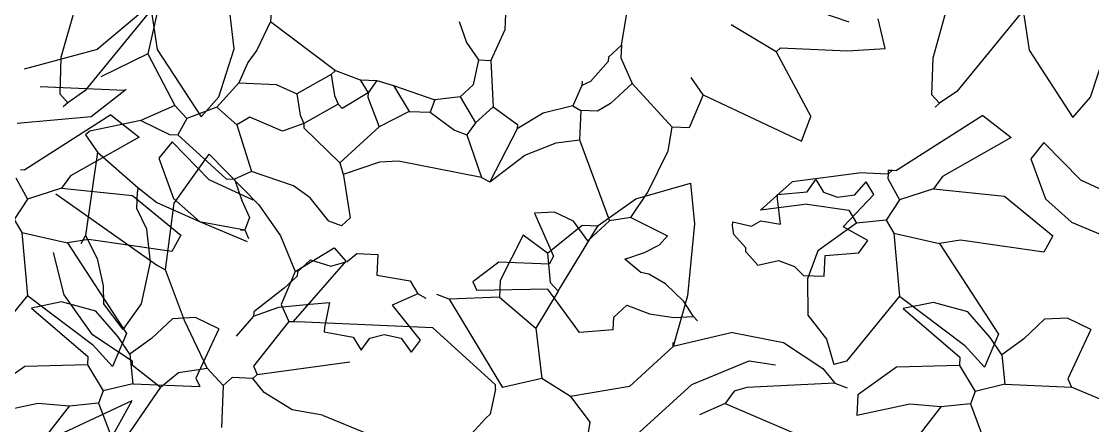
# Model space of a CAD drawing. Header units: inches. Extents: x 2960 to 8891, y 1487 to 4457.
# Drawn here: x 3115.9 to 3197.5, y 3528.1 to 3558.9 of the extents above; entities that cross this region are included whole.
import ezdxf

# ---------------------------------------------------------------- set-up
doc = ezdxf.new("R2010")
doc.units = ezdxf.units.IN
doc.header["$MEASUREMENT"] = 0
doc.layers.add('G-HEDGE', color=96, linetype='Continuous', lineweight=25)

msp = doc.modelspace()

# ---------------------------------------------------------------- linework, layer by layer
at = {"layer": 'G-HEDGE'}
for p, q in [((3161.585, 3557.078), (3162.444, 3562.148)), ((3132.072, 3556.794), (3131.555, 3561.108)), ((3152.803, 3560.653), (3152.704, 3558.259)), ((3178.952, 3558.828), (3173.579, 3560.695)), ((3119.89, 3559.782), (3118.851, 3556.142)), ((3125.75, 3559.764), (3120.694, 3553.6)), ((3125.259, 3559.789), (3121.619, 3556.762)), ((3126.275, 3559.894), (3125.485, 3556.417)), ((3125.751, 3559.764), (3126.207, 3556.743)), ((3186.346, 3559.735), (3185.308, 3556.095)), ((3192.207, 3559.718), (3187.15, 3553.553)), ((3192.207, 3559.717), (3192.663, 3556.696)), ((3134.849, 3558.881), (3133.796, 3556.693)), ((3134.877, 3559.519), (3134.849, 3558.881)), ((3134.849, 3558.881), (3139.795, 3555.155)), ((3149.214, 3558.894), (3149.782, 3557.273)), ((3181.684, 3556.839), (3181.145, 3559.098)), ((3152.704, 3558.259), (3151.639, 3555.915)), ((3173.374, 3556.564), (3169.952, 3558.628)), ((3149.782, 3557.273), (3150.683, 3555.957)), ((3121.619, 3556.762), (3116.068, 3555.246)), ((3125.485, 3556.417), (3121.897, 3554.658)), ((3125.485, 3556.417), (3127.549, 3552.496)), ((3126.207, 3556.743), (3129.545, 3551.618)), ((3130.889, 3553.156), (3132.072, 3556.794)), ((3133.796, 3556.693), (3133.118, 3555.765)), ((3161.585, 3557.078), (3160.587, 3556.164)), ((3161.585, 3557.078), (3161.543, 3556.122)), ((3173.374, 3556.564), (3173.706, 3556.868)), ((3173.374, 3556.564), (3176.033, 3551.66)), ((3173.706, 3556.868), (3178.803, 3556.646)), ((3178.803, 3556.646), (3181.684, 3556.839)), ((3192.663, 3556.696), (3196.001, 3551.572)), ((3197.345, 3553.109), (3198.529, 3556.747)), ((3118.851, 3556.142), (3118.768, 3553.365)), ((3133.118, 3555.765), (3132.411, 3554.2)), ((3150.683, 3555.957), (3150.281, 3554.059)), ((3150.683, 3555.957), (3151.639, 3555.915)), ((3151.639, 3555.915), (3151.804, 3552.396)), ((3160.573, 3555.845), (3159.23, 3554.308)), ((3160.587, 3556.164), (3160.573, 3555.845)), ((3161.543, 3556.122), (3162.415, 3554.169)), ((3185.308, 3556.095), (3185.224, 3553.319)), ((3139.462, 3554.85), (3136.844, 3553.368)), ((3139.795, 3555.155), (3139.462, 3554.85)), ((3139.462, 3554.85), (3139.712, 3553.243)), ((3139.795, 3555.155), (3141.679, 3554.434)), ((3123.72, 3553.635), (3117.286, 3553.916)), ((3132.411, 3554.2), (3130.734, 3552.357)), ((3132.411, 3554.2), (3135.278, 3554.075)), ((3135.278, 3554.075), (3136.844, 3553.368)), ((3141.679, 3554.434), (3142.274, 3553.451)), ((3141.679, 3554.434), (3142.953, 3554.379)), ((3142.953, 3554.379), (3142.274, 3553.451)), ((3142.953, 3554.379), (3144.213, 3554.005)), ((3144.213, 3554.005), (3147.358, 3552.91)), ((3144.213, 3554.005), (3145.405, 3552.038)), ((3150.281, 3554.059), (3149.284, 3553.145)), ((3158.578, 3554.016), (3157.872, 3552.452)), ((3158.592, 3554.336), (3158.578, 3554.016)), ((3159.23, 3554.308), (3158.578, 3554.016)), ((3162.415, 3554.169), (3160.753, 3552.645)), ((3162.415, 3554.169), (3165.463, 3550.843)), ((3167.804, 3553.295), (3166.904, 3554.611)), ((3118.768, 3553.365), (3119.378, 3552.7)), ((3120.694, 3553.6), (3119.378, 3552.7)), ((3121.161, 3551.636), (3123.825, 3553.725)), ((3129.546, 3551.619), (3130.889, 3553.156)), ((3136.844, 3553.368), (3137.093, 3551.761)), ((3139.712, 3553.243), (3140.002, 3552.592)), ((3142.274, 3553.451), (3140.306, 3552.26)), ((3142.274, 3553.451), (3142.26, 3553.132)), ((3142.26, 3553.132), (3143.118, 3550.86)), ((3149.284, 3553.145), (3147.358, 3552.91)), ((3149.284, 3553.145), (3150.474, 3551.178)), ((3167.804, 3553.295), (3166.737, 3550.788)), ((3167.804, 3553.295), (3175.312, 3549.776)), ((3185.224, 3553.319), (3185.834, 3552.653)), ((3187.15, 3553.553), (3185.834, 3552.653)), ((3196.002, 3551.572), (3197.345, 3553.109)), ((3119.378, 3552.7), (3119.046, 3552.396)), ((3127.549, 3552.496), (3124.944, 3551.333)), ((3127.549, 3552.496), (3128.463, 3551.499)), ((3130.734, 3552.357), (3128.463, 3551.499)), ((3130.734, 3552.357), (3132.272, 3551.014)), ((3140.002, 3552.592), (3137.383, 3551.11)), ((3140.306, 3552.26), (3140.002, 3552.592)), ((3147.358, 3552.91), (3146.997, 3551.968)), ((3151.804, 3552.396), (3150.474, 3551.178)), ((3151.804, 3552.396), (3153.66, 3551.039)), ((3157.872, 3552.452), (3155.613, 3551.911)), ((3157.872, 3552.452), (3158.495, 3552.105)), ((3160.753, 3552.645), (3159.77, 3552.049)), ((3185.834, 3552.653), (3185.502, 3552.349)), ((3115.526, 3551.147), (3121.161, 3551.636)), ((3122.667, 3551.774), (3116.101, 3547.592)), ((3122.667, 3551.774), (3124.828, 3550.084)), ((3128.463, 3551.499), (3127.77, 3550.252)), ((3133.256, 3551.61), (3132.272, 3551.014)), ((3135.763, 3550.543), (3133.256, 3551.61)), ((3137.093, 3551.761), (3137.383, 3551.11)), ((3145.405, 3552.038), (3143.118, 3550.86)), ((3145.405, 3552.038), (3146.997, 3551.968)), ((3146.997, 3551.968), (3148.853, 3550.61)), ((3155.613, 3551.911), (3153.646, 3550.721)), ((3158.495, 3552.105), (3158.398, 3549.875)), ((3159.77, 3552.049), (3158.495, 3552.105)), ((3175.312, 3549.776), (3176.033, 3551.66)), ((3189.123, 3551.727), (3182.557, 3547.545)), ((3189.123, 3551.727), (3191.284, 3550.037)), ((3124.944, 3551.333), (3121.079, 3550.544)), ((3124.944, 3551.333), (3127.133, 3550.28)), ((3132.272, 3551.014), (3133.393, 3547.453)), ((3137.383, 3551.11), (3135.763, 3550.543)), ((3137.383, 3551.11), (3137.37, 3550.792)), ((3137.37, 3550.792), (3140.126, 3548.117)), ((3143.118, 3550.86), (3140.126, 3548.117)), ((3150.474, 3551.178), (3149.795, 3550.25)), ((3153.646, 3550.721), (3151.554, 3546.661)), ((3153.66, 3551.039), (3153.646, 3550.721)), ((3165.142, 3549.025), (3165.463, 3550.843)), ((3166.737, 3550.788), (3165.463, 3550.843)), ((3124.828, 3550.084), (3119.591, 3547.12)), ((3121.079, 3550.544), (3120.747, 3550.24)), ((3120.747, 3550.24), (3121.647, 3548.923)), ((3127.133, 3550.28), (3127.77, 3550.252)), ((3127.77, 3550.252), (3131.454, 3546.9)), ((3148.853, 3550.61), (3149.795, 3550.25)), ((3149.795, 3550.25), (3150.931, 3547.008)), ((3156.608, 3549.643), (3158.398, 3549.875)), ((3158.398, 3549.875), (3160.683, 3543.71)), ((3191.284, 3550.037), (3186.047, 3547.073)), ((3127.333, 3549.709), (3126.322, 3548.477)), ((3130.154, 3546.833), (3127.333, 3549.709)), ((3154.222, 3548.702), (3156.608, 3549.643)), ((3163.598, 3545.898), (3165.142, 3549.025)), ((3193.789, 3549.662), (3192.778, 3548.43)), ((3196.61, 3546.787), (3193.789, 3549.662)), ((3121.647, 3548.923), (3120.732, 3542.579)), ((3121.647, 3548.923), (3124.722, 3546.236)), ((3126.322, 3548.477), (3127.454, 3545.416)), ((3127.498, 3545.06), (3130.153, 3548.783)), ((3130.153, 3548.783), (3133.943, 3544.933)), ((3143.15, 3548.183), (3140.382, 3547.219)), ((3144.601, 3548.242), (3143.15, 3548.183)), ((3150.931, 3547.008), (3144.601, 3548.242)), ((3151.554, 3546.661), (3154.222, 3548.702)), ((3192.778, 3548.43), (3193.91, 3545.369)), ((3115.781, 3547.606), (3116.101, 3547.592)), ((3133.393, 3547.453), (3132.092, 3546.872)), ((3136.582, 3546.356), (3133.393, 3547.453)), ((3140.126, 3548.117), (3140.403, 3547.148)), ((3181.919, 3547.573), (3181.905, 3547.253)), ((3182.237, 3547.559), (3181.905, 3547.253)), ((3181.919, 3547.573), (3182.237, 3547.559)), ((3182.237, 3547.559), (3182.557, 3547.545)), ((3115.435, 3546.982), (3116.322, 3545.347)), ((3119.591, 3547.12), (3118.912, 3546.192)), ((3133.525, 3545.289), (3130.154, 3546.833)), ((3131.454, 3546.9), (3132.092, 3546.872)), ((3132.092, 3546.872), (3132.66, 3545.251)), ((3140.403, 3547.148), (3140.901, 3543.934)), ((3150.931, 3547.008), (3151.554, 3546.661)), ((3162.692, 3545.368), (3166.849, 3546.569)), ((3166.849, 3546.569), (3167.154, 3543.485)), ((3172.186, 3544.51), (3174.627, 3546.707)), ((3174.627, 3546.707), (3179.675, 3547.351)), ((3175.731, 3545.92), (3176.41, 3546.848)), ((3176.41, 3546.848), (3176.992, 3545.894)), ((3179.382, 3545.675), (3180.234, 3546.681)), ((3181.905, 3547.253), (3179.675, 3547.351)), ((3180.829, 3545.698), (3180.234, 3546.681)), ((3181.905, 3547.253), (3181.891, 3546.935)), ((3181.891, 3546.935), (3182.778, 3545.3)), ((3186.047, 3547.073), (3185.369, 3546.145)), ((3199.981, 3545.243), (3196.61, 3546.787)), ((3118.912, 3546.192), (3116.322, 3545.347)), ((3118.47, 3545.751), (3126.212, 3540.307)), ((3118.912, 3546.192), (3124.314, 3545.637)), ((3124.652, 3544.643), (3124.708, 3545.917)), ((3124.722, 3546.236), (3124.708, 3545.917)), ((3124.722, 3546.236), (3126.166, 3545.096)), ((3137.851, 3545.444), (3136.582, 3546.356)), ((3162.29, 3543.959), (3163.598, 3545.898)), ((3173.487, 3545.699), (3175.731, 3545.92)), ((3176.992, 3545.894), (3178.065, 3545.504)), ((3185.369, 3546.145), (3182.778, 3545.3)), ((3185.369, 3546.145), (3190.77, 3545.59)), ((3116.322, 3545.347), (3115.296, 3543.796)), ((3124.314, 3545.637), (3128.012, 3542.603)), ((3126.166, 3545.096), (3129.429, 3543.64)), ((3126.836, 3539.961), (3127.498, 3545.06)), ((3127.454, 3545.416), (3129.429, 3543.64)), ((3132.66, 3545.251), (3133.241, 3543.949)), ((3133.943, 3544.933), (3135.598, 3542.557)), ((3139.295, 3543.685), (3137.851, 3545.444)), ((3159.819, 3543.344), (3162.692, 3545.368)), ((3175.741, 3544.969), (3172.186, 3544.51)), ((3173.473, 3545.38), (3173.487, 3545.699)), ((3173.708, 3543.454), (3173.473, 3545.38)), ((3175.741, 3544.969), (3178.913, 3544.511)), ((3178.065, 3545.504), (3179.382, 3545.675)), ((3178.487, 3543.246), (3180.829, 3545.698)), ((3182.778, 3545.3), (3181.752, 3543.749)), ((3190.77, 3545.59), (3194.469, 3542.556)), ((3193.91, 3545.369), (3195.885, 3543.593)), ((3125.423, 3543.072), (3124.652, 3544.643)), ((3156.495, 3544.365), (3154.962, 3544.279)), ((3154.962, 3544.279), (3156.416, 3541.024)), ((3157.932, 3543.688), (3156.495, 3544.365)), ((3178.913, 3544.511), (3179.509, 3543.527)), ((3115.296, 3543.796), (3115.892, 3542.813)), ((3129.429, 3543.64), (3133.068, 3542.117)), ((3129.429, 3543.64), (3132.881, 3543.007)), ((3133.241, 3543.949), (3132.881, 3543.007)), ((3140.237, 3543.324), (3139.295, 3543.685)), ((3140.901, 3543.934), (3140.237, 3543.324)), ((3155.94, 3541.245), (3158.586, 3543.365)), ((3156.77, 3538.336), (3159.819, 3543.344)), ((3159.02, 3542.187), (3157.932, 3543.688)), ((3158.586, 3543.365), (3159.86, 3543.31)), ((3160.683, 3543.71), (3159.02, 3542.187)), ((3162.29, 3543.959), (3160.683, 3543.71)), ((3162.29, 3543.959), (3165.102, 3542.56)), ((3167.154, 3543.485), (3166.621, 3537.98)), ((3170.055, 3543.313), (3170.069, 3543.632)), ((3170.162, 3542.651), (3170.055, 3543.313)), ((3170.069, 3543.632), (3171.496, 3543.291)), ((3171.496, 3543.291), (3172.207, 3543.703)), ((3172.207, 3543.703), (3173.708, 3543.454)), ((3179.509, 3543.527), (3176.544, 3541.422)), ((3181.752, 3543.749), (3179.509, 3543.527)), ((3181.752, 3543.749), (3182.348, 3542.766)), ((3195.885, 3543.593), (3199.524, 3542.07)), ((3115.892, 3542.813), (3119.368, 3542.022)), ((3115.892, 3542.813), (3116.32, 3538.006)), ((3120.732, 3542.579), (3120.386, 3541.956)), ((3120.732, 3542.579), (3121.618, 3540.839)), ((3125.695, 3540.547), (3125.423, 3543.072)), ((3128.012, 3542.603), (3127.32, 3541.357)), ((3132.562, 3543.021), (3132.881, 3543.007)), ((3132.881, 3543.007), (3133.171, 3542.356)), ((3135.598, 3542.557), (3136.726, 3539.849)), ((3154.084, 3542.604), (3152.337, 3539.168)), ((3155.94, 3541.245), (3154.084, 3542.604)), ((3164.478, 3541.867), (3165.102, 3542.56)), ((3171.076, 3541.654), (3170.162, 3542.651)), ((3180.357, 3542.206), (3178.487, 3543.246)), ((3182.348, 3542.766), (3185.825, 3541.975)), ((3182.348, 3542.766), (3182.777, 3537.959)), ((3194.469, 3542.556), (3193.776, 3541.31)), ((3120.976, 3542.271), (3119.368, 3542.022)), ((3119.368, 3542.022), (3123.856, 3535.123)), ((3127.32, 3541.357), (3120.976, 3542.271)), ((3163.339, 3541.302), (3164.478, 3541.867)), ((3171.062, 3541.335), (3171.076, 3541.654)), ((3179.678, 3541.278), (3180.357, 3542.206)), ((3187.432, 3542.224), (3185.825, 3541.975)), ((3185.825, 3541.975), (3190.312, 3535.076)), ((3193.776, 3541.31), (3187.432, 3542.224)), ((3118.275, 3541.292), (3119.092, 3538.064)), ((3121.618, 3540.839), (3122.072, 3538.762)), ((3136.726, 3539.849), (3139.677, 3541.636)), ((3139.677, 3541.636), (3140.591, 3540.638)), ((3140.693, 3540.604), (3141.421, 3541.216)), ((3141.421, 3541.216), (3143.015, 3541.146)), ((3143.015, 3541.146), (3142.945, 3539.553)), ((3155.94, 3541.245), (3156.161, 3539.002)), ((3156.416, 3541.024), (3156.069, 3540.4)), ((3161.832, 3540.787), (3163.339, 3541.302)), ((3171.367, 3541.003), (3171.062, 3541.335)), ((3171.367, 3541.003), (3171.976, 3540.338)), ((3176.544, 3541.422), (3175.77, 3539.286)), ((3177.047, 3539.478), (3177.116, 3541.071)), ((3177.116, 3541.071), (3179.678, 3541.278)), ((3125.011, 3537.377), (3125.695, 3540.547)), ((3126.212, 3540.307), (3126.836, 3539.961)), ((3140.591, 3540.638), (3136.559, 3536.026)), ((3137.224, 3540.121), (3136.891, 3539.817)), ((3137.224, 3540.121), (3137.889, 3540.731)), ((3137.889, 3540.731), (3139.424, 3540.259)), ((3139.424, 3540.259), (3140.693, 3540.604)), ((3152.246, 3540.567), (3150.265, 3539.057)), ((3156.069, 3540.4), (3152.246, 3540.567)), ((3163.065, 3539.776), (3161.832, 3540.787)), ((3171.976, 3540.338), (3173.547, 3540.674)), ((3173.547, 3540.674), (3174.781, 3540.22)), ((3174.781, 3540.22), (3175.453, 3539.547)), ((3128.281, 3536.119), (3126.836, 3539.961)), ((3136.726, 3539.849), (3135.659, 3537.341)), ((3136.877, 3539.499), (3135.88, 3538.585)), ((3136.891, 3539.817), (3136.877, 3539.499)), ((3142.945, 3539.553), (3145.48, 3539.124)), ((3163.677, 3539.629), (3163.065, 3539.776)), ((3164.935, 3538.899), (3163.677, 3539.629)), ((3175.453, 3539.547), (3177.047, 3539.478)), ((3175.77, 3539.286), (3175.796, 3536.521)), ((3122.072, 3538.762), (3122.103, 3537.412)), ((3135.88, 3538.585), (3133.566, 3536.77)), ((3145.48, 3539.124), (3146.075, 3538.14)), ((3150.265, 3539.057), (3150.556, 3538.406)), ((3155.986, 3538.488), (3150.556, 3538.406)), ((3152.337, 3539.168), (3152.282, 3537.894)), ((3158.396, 3535.191), (3155.986, 3538.488)), ((3156.161, 3539.002), (3156.77, 3538.336)), ((3166.342, 3537.547), (3164.935, 3538.899)), ((3116.32, 3538.006), (3112.275, 3533.074)), ((3116.32, 3538.006), (3121.266, 3534.278)), ((3119.092, 3538.064), (3121.197, 3535.099)), ((3146.075, 3538.14), (3144.122, 3537.268)), ((3146.699, 3537.793), (3146.075, 3538.14)), ((3148.445, 3537.742), (3147.503, 3538.103)), ((3152.282, 3537.894), (3148.445, 3537.742)), ((3148.445, 3537.742), (3152.524, 3531.008)), ((3152.282, 3537.894), (3155.052, 3535.538)), ((3156.77, 3538.336), (3155.052, 3535.538)), ((3166.621, 3537.98), (3165.524, 3534.124)), ((3182.777, 3537.959), (3178.731, 3533.027)), ((3182.777, 3537.959), (3187.722, 3534.232)), ((3118.916, 3537.542), (3116.614, 3537.062)), ((3116.614, 3537.062), (3120.921, 3533.363)), ((3121.523, 3536.814), (3118.916, 3537.542)), ((3123.222, 3534.858), (3121.523, 3536.814)), ((3123.613, 3535.431), (3122.103, 3537.412)), ((3123.613, 3535.431), (3125.011, 3537.377)), ((3133.552, 3536.451), (3135.47, 3537.118)), ((3133.566, 3536.77), (3133.552, 3536.451)), ((3135.47, 3537.118), (3137.825, 3537.359)), ((3135.659, 3537.341), (3136.241, 3536.04)), ((3137.825, 3537.359), (3139.343, 3537.476)), ((3139.343, 3537.476), (3138.941, 3535.578)), ((3144.122, 3537.268), (3146.241, 3534.621)), ((3161.001, 3536.354), (3161.998, 3537.268)), ((3161.998, 3537.268), (3163.721, 3536.617)), ((3167.068, 3536.409), (3166.342, 3537.547)), ((3185.372, 3537.495), (3183.07, 3537.015)), ((3183.07, 3537.015), (3187.377, 3533.316)), ((3187.979, 3536.767), (3185.372, 3537.495)), ((3189.678, 3534.811), (3187.979, 3536.767)), ((3127.362, 3536.252), (3125.77, 3534.747)), ((3129.124, 3536.329), (3127.362, 3536.252)), ((3130.02, 3532.48), (3128.281, 3536.119)), ((3130.91, 3535.481), (3129.124, 3536.329)), ((3133.552, 3536.451), (3132.209, 3534.914)), ((3136.241, 3536.04), (3133.539, 3532.646)), ((3136.241, 3536.04), (3136.559, 3536.026)), ((3136.559, 3536.026), (3136.878, 3536.012)), ((3147.2, 3535.562), (3136.878, 3536.012)), ((3160.959, 3535.399), (3161.001, 3536.354)), ((3163.721, 3536.617), (3165.586, 3536.352)), ((3165.586, 3536.352), (3167.068, 3536.409)), ((3167.068, 3536.409), (3167.372, 3536.077)), ((3175.796, 3536.521), (3177.208, 3534.69)), ((3193.818, 3536.205), (3192.226, 3534.7)), ((3195.58, 3536.282), (3193.818, 3536.205)), ((3197.366, 3535.434), (3195.58, 3536.282)), ((3123.856, 3535.123), (3122.789, 3532.616)), ((3130.91, 3535.481), (3129.15, 3531.727)), ((3138.941, 3535.578), (3138.927, 3535.259)), ((3138.927, 3535.259), (3141.143, 3534.843)), ((3151.99, 3531.203), (3147.2, 3535.562)), ((3155.052, 3535.538), (3155.523, 3531.687)), ((3160.959, 3535.399), (3158.396, 3535.191)), ((3170.041, 3535.205), (3165.524, 3534.124)), ((3170.041, 3535.205), (3173.942, 3534.436)), ((3197.366, 3535.434), (3195.606, 3531.68)), ((3121.197, 3535.099), (3124.299, 3533.049)), ((3124.122, 3533.542), (3123.222, 3534.858)), ((3125.77, 3534.747), (3124.122, 3533.542)), ((3141.143, 3534.843), (3141.739, 3533.86)), ((3141.739, 3533.86), (3142.402, 3534.76)), ((3142.402, 3534.76), (3143.505, 3535.054)), ((3143.505, 3535.054), (3144.801, 3534.769)), ((3144.801, 3534.769), (3145.563, 3533.693)), ((3146.241, 3534.621), (3145.563, 3533.693)), ((3165.524, 3534.124), (3165.538, 3534.443)), ((3173.942, 3534.436), (3176.934, 3532.462)), ((3177.208, 3534.69), (3177.761, 3532.751)), ((3190.312, 3535.076), (3189.245, 3532.569)), ((3190.578, 3533.496), (3189.678, 3534.811)), ((3192.226, 3534.7), (3190.578, 3533.496)), ((3121.266, 3534.278), (3122.789, 3532.616)), ((3124.122, 3533.542), (3124.343, 3531.299)), ((3165.524, 3534.124), (3162.2, 3531.077)), ((3187.722, 3534.232), (3189.245, 3532.569)), ((3190.578, 3533.496), (3190.799, 3531.252)), ((3120.894, 3532.726), (3116.101, 3532.616)), ((3120.921, 3533.363), (3120.894, 3532.726)), ((3120.894, 3532.726), (3122.085, 3530.758)), ((3124.299, 3533.049), (3124.285, 3532.73)), ((3124.285, 3532.73), (3126.447, 3531.04)), ((3133.83, 3531.995), (3140.895, 3532.964)), ((3166.96, 3531.247), (3171.324, 3533.03)), ((3171.324, 3533.03), (3173.324, 3532.739)), ((3178.731, 3533.027), (3177.761, 3532.751)), ((3187.35, 3532.679), (3182.557, 3532.569)), ((3187.377, 3533.316), (3187.35, 3532.679)), ((3187.35, 3532.679), (3188.541, 3530.712)), ((3116.101, 3532.616), (3113.136, 3530.51)), ((3126.447, 3531.04), (3127.815, 3532.147)), ((3127.815, 3532.147), (3130.02, 3532.48)), ((3130.02, 3532.48), (3131.24, 3531.15)), ((3133.83, 3531.995), (3133.497, 3531.69)), ((3133.539, 3532.646), (3133.83, 3531.995)), ((3176.934, 3532.462), (3177.853, 3531.352)), ((3182.557, 3532.569), (3179.592, 3530.463)), ((3124.343, 3531.299), (3122.085, 3530.758)), ((3126.447, 3531.04), (3123.038, 3526.081)), ((3124.343, 3531.299), (3129.44, 3531.076)), ((3129.15, 3531.727), (3129.44, 3531.076)), ((3131.24, 3531.15), (3131.101, 3527.964)), ((3131.904, 3531.759), (3131.24, 3531.15)), ((3133.497, 3531.69), (3131.904, 3531.759)), ((3134.345, 3530.634), (3133.497, 3531.69)), ((3151.976, 3530.884), (3151.99, 3531.203)), ((3155.523, 3531.687), (3152.524, 3531.008)), ((3157.697, 3530.316), (3155.523, 3531.687)), ((3162.2, 3531.077), (3157.697, 3530.316)), ((3162.971, 3527.612), (3166.96, 3531.247)), ((3177.853, 3531.352), (3171.134, 3531.007)), ((3177.853, 3531.352), (3178.795, 3530.992)), ((3190.799, 3531.252), (3188.541, 3530.712)), ((3190.799, 3531.252), (3195.897, 3531.03)), ((3195.606, 3531.68), (3195.897, 3531.03)), ((3122.085, 3530.758), (3121.724, 3529.816)), ((3136.486, 3529.312), (3134.345, 3530.634)), ((3151.976, 3530.884), (3151.575, 3528.986)), ((3157.697, 3530.316), (3159.207, 3528.335)), ((3170.165, 3530.73), (3169.486, 3529.802)), ((3171.134, 3531.007), (3170.165, 3530.73)), ((3179.592, 3530.463), (3179.523, 3528.871)), ((3188.541, 3530.712), (3188.18, 3529.77)), ((3199.536, 3529.506), (3195.897, 3531.03)), ((3117.112, 3529.788), (3113.066, 3528.917)), ((3114.605, 3525.506), (3124.292, 3530.018)), ((3119.48, 3529.595), (3116.653, 3525.969)), ((3119.48, 3529.595), (3117.112, 3529.788)), ((3121.724, 3529.816), (3119.481, 3529.595)), ((3121.724, 3529.816), (3122.583, 3527.545)), ((3121.96, 3525.824), (3124.292, 3530.018)), ((3169.486, 3529.802), (3167.533, 3528.929)), ((3169.486, 3529.802), (3171.993, 3528.735)), ((3183.568, 3529.742), (3179.523, 3528.871)), ((3185.936, 3529.548), (3183.109, 3525.923)), ((3185.936, 3529.549), (3183.568, 3529.742)), ((3188.18, 3529.77), (3185.937, 3529.549)), ((3188.18, 3529.77), (3189.039, 3527.498)), ((3138.803, 3528.905), (3136.486, 3529.312)), ((3138.803, 3528.905), (3142.251, 3527.478)), ((3151.242, 3528.682), (3149.566, 3526.84)), ((3151.575, 3528.986), (3151.242, 3528.682)), ((3171.993, 3528.735), (3176.066, 3526.961)), ((3158.348, 3523.265), (3159.207, 3528.335))]:
    msp.add_line(p, q, dxfattribs=at)
msp.add_arc((3147.2, 3535.562), 0.0000399, 47.3475, 87.15048, dxfattribs=at)

doc.saveas('drawing.dxf')
